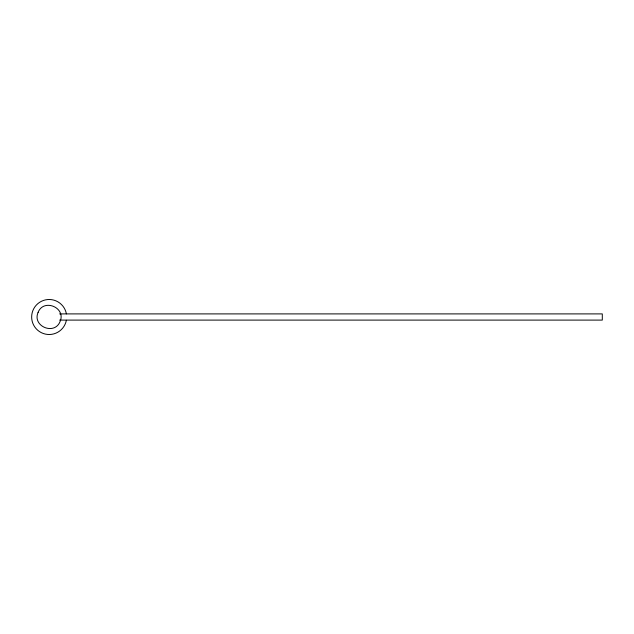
<?xml version="1.0" encoding="UTF-8"?>
<svg xmlns="http://www.w3.org/2000/svg" width="634" height="634" viewBox="0 0 634 634"><rect width="100%" height="100%" fill="white"/><g stroke="black" fill="none" stroke-linecap="round" stroke-linejoin="round"><path stroke-width="0.95" d="M59.588 313.901L602.3 313.901L602.3 320.099L59.588 320.099M66.372 320.257A17.514 17.514 0 0 1 39.443 331.566A17.514 17.514 0 0 1 39.554 302.363A17.514 17.514 0 0 1 66.396 313.878M38.103 312.38C31.938 326.28 54.619 335.679 60.095 321.486C66.261 307.585 43.572 298.186 38.103 312.38"/></g></svg>
